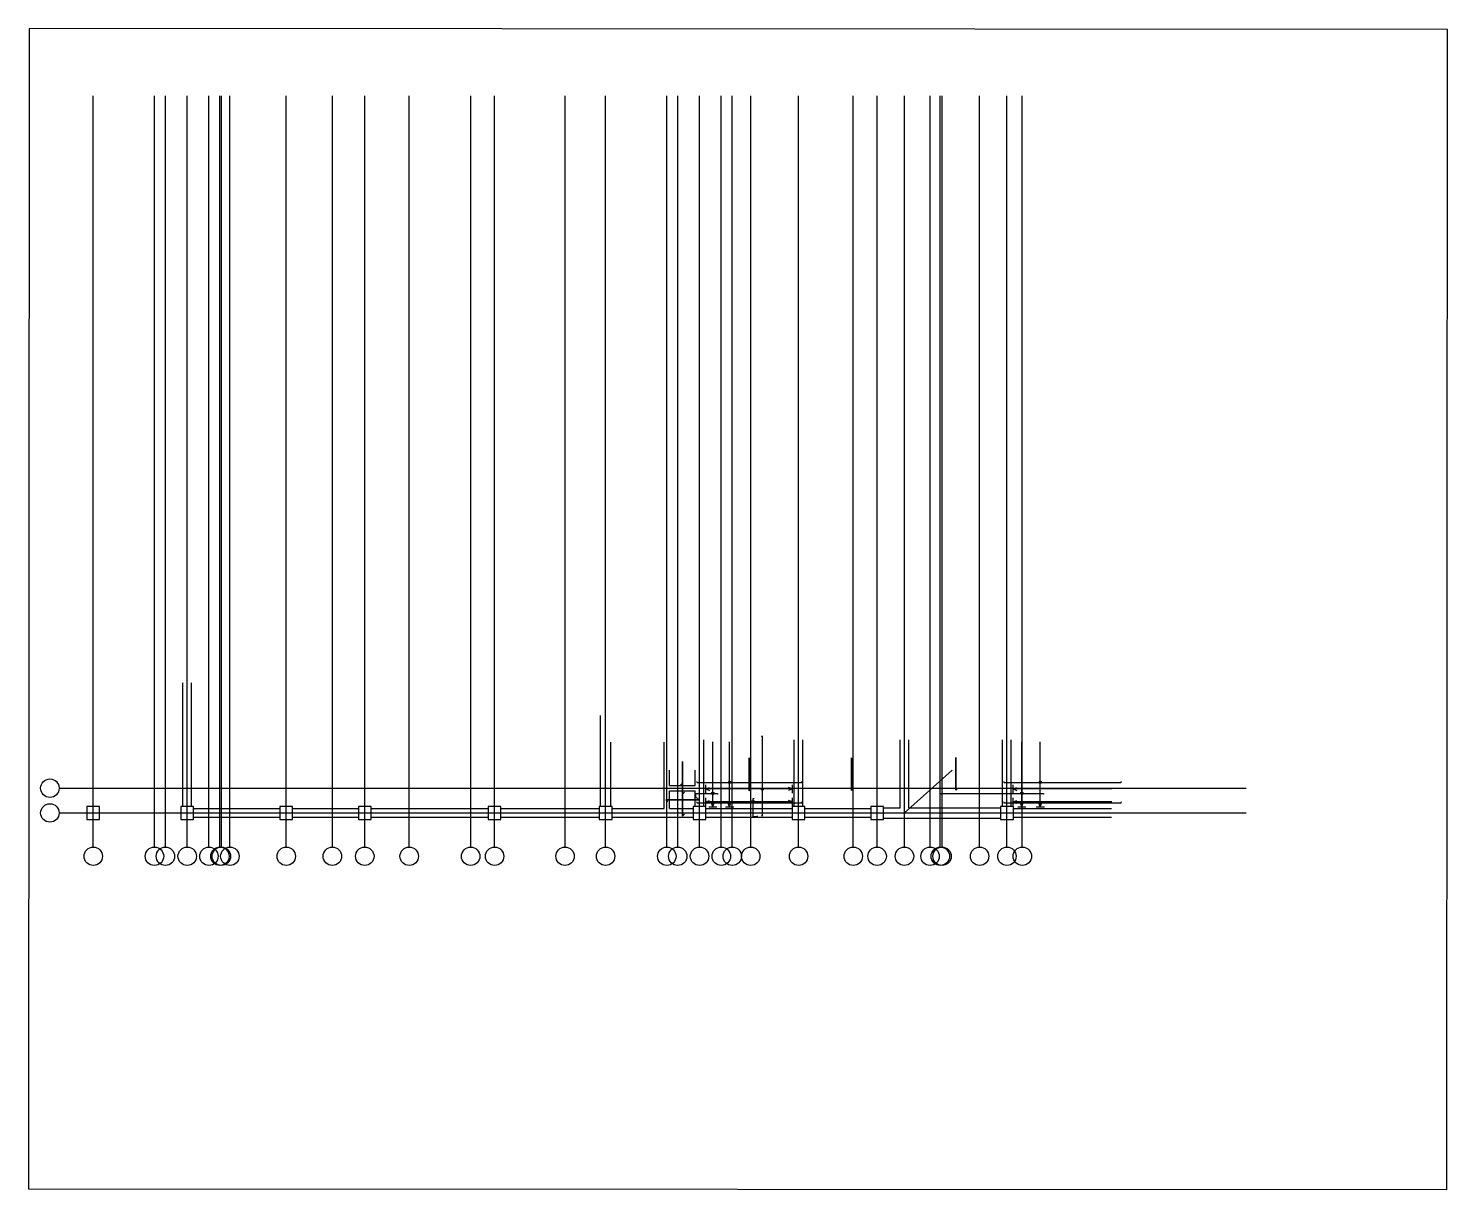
# Model space of a CAD drawing. Header units: metres. Extents: x 2922 to 86025, y -69710 to -1699.
import ezdxf

# ---------------------------------------------------------------- set-up
doc = ezdxf.new("R2010")
doc.units = ezdxf.units.M
for name, color, linetype in [('Axis Circle(Dir 1)', 7, 'Continuous'), ('Axis Circle(Dir 2)', 7, 'Continuous'), ('Axis Line(Dir 1)', 7, 'Continuous'), ('Axis Line(Dir 2)', 7, 'Continuous'), ('Beam Line', 7, 'Continuous'), ('Column Line', 7, 'Continuous'), ('Ghost Axis Line', 7, 'Continuous'), ('Rebar Label', 7, 'Continuous'), ('Rebar Line', 7, 'Continuous'), ('Rebar Span Line', 7, 'Continuous'), ('SheetView', 7, 'Continuous'), ('Slab Edge Line', 7, 'Continuous'), ('Top Rebar Line', 7, 'Continuous'), ('Top Rebar Span Line', 7, 'Continuous')]:
    doc.layers.add(name, color=color, linetype=linetype)

msp = doc.modelspace()

# ---------------------------------------------------------------- linework, layer by layer
at = {"layer": 'Axis Circle(Dir 1)', "transparency": 33554687}
for centre in [(4181, -46198), (4181, -47648)]:
    msp.add_circle(centre, 540, dxfattribs=at)
at = {"layer": 'Axis Circle(Dir 2)', "transparency": 33554687}
for centre in [(6721, -50188), (10306, -50188), (10946, -50188), (12221, -50188), (13496, -50188), (14136, -50188), (14221, -50188), (14721, -50188), (18021, -50188), (20721, -50188), (22621, -50188), (25221, -50188), (28821, -50188), (30221, -50188), (34347, -50188), (36721, -50188), (40306, -50188), (40946, -50188), (42221, -50188), (43496, -50188), (44136, -50188), (45221, -50188), (48021, -50188), (51221, -50188), (52621, -50188), (54221, -50188), (55721, -50188), (56321, -50188), (56421, -50188), (58621, -50188), (60221, -50188), (61121, -50188)]:
    msp.add_circle(centre, 540, dxfattribs=at)
at = {"layer": 'Axis Line(Dir 1)', "transparency": 33554687}
for points in [[(4721, -46198), (74221, -46198)], [(4721, -47648), (74221, -47648)]]:
    msp.add_lwpolyline(points, dxfattribs=at)
at = {"layer": 'Axis Line(Dir 2)', "transparency": 33554687}
for points in [[(6721, -49648), (6721, -5648)], [(10306, -49648), (10306, -5648)], [(10946, -49648), (10946, -5648)], [(12221, -49648), (12221, -5648)], [(13496, -49648), (13496, -5648)], [(14136, -49648), (14136, -5648)], [(14221, -49648), (14221, -5648)], [(14721, -49648), (14721, -5648)], [(18021, -49648), (18021, -5648)], [(20721, -49648), (20721, -5648)], [(22621, -49648), (22621, -5648)], [(25221, -49648), (25221, -5648)], [(28821, -49648), (28821, -5648)], [(30221, -49648), (30221, -5648)], [(34347, -49648), (34347, -5648)], [(36721, -49648), (36721, -5648)], [(40306, -49648), (40306, -5648)], [(40946, -49648), (40946, -5648)], [(42221, -49648), (42221, -5648)], [(43496, -49648), (43496, -5648)], [(44136, -49648), (44136, -5648)], [(45221, -49648), (45221, -5648)], [(48021, -49648), (48021, -5648)], [(51221, -49648), (51221, -5648)], [(52621, -49648), (52621, -5648)], [(54221, -49648), (54221, -5648)], [(55721, -49648), (55721, -5648)], [(56321, -49648), (56321, -5648)], [(56421, -49648), (56421, -5648)], [(58621, -49648), (58621, -5648)], [(60221, -49648), (60221, -5648)], [(61121, -49648), (61121, -5648)]]:
    msp.add_lwpolyline(points, dxfattribs=at)
at = {"layer": 'Beam Line', "linetype": 'Continuous', "transparency": 33554687}
for points in [[(11971, -47273), (11971, -40023)], [(12471, -47273), (12471, -40023)], [(36421, -47273), (36421, -41948)], [(40156, -47398), (40156, -43498)], [(12596, -47398), (17646, -47398)], [(12596, -47898), (17646, -47898)], [(18396, -47398), (22246, -47398)], [(18396, -47898), (22246, -47898)], [(22996, -47398), (29846, -47398)], [(22996, -47898), (29846, -47898)], [(30596, -47398), (36346, -47398)], [(30596, -47898), (36346, -47898)], [(37096, -47898), (41846, -47898)], [(42596, -47898), (47646, -47898)], [(48396, -47898), (52246, -47898)], [(52996, -47948), (59846, -47948)], [(60596, -47898), (66346, -47898)]]:
    msp.add_lwpolyline(points, dxfattribs=at)
at = {"layer": 'Beam Line', "transparency": 33554687}
for points in [[(37021, -47273), (37021, -43498)], [(42471, -47273), (42471, -43373)], [(47771, -47273), (47771, -43373)], [(48271, -47273), (48271, -43373)], [(53971, -47348), (53971, -43373)], [(54471, -47348), (54471, -43373)], [(59971, -47273), (59971, -43373)], [(60471, -47273), (60471, -43373)], [(40456, -46048), (40456, -45139)], [(41971, -46048), (41971, -45139)], [(40456, -46048), (41971, -46048)], [(40456, -46348), (41971, -46348)], [(40456, -47398), (40456, -46348)], [(41971, -47273), (41971, -46348)], [(52996, -47348), (53971, -47348)], [(54471, -47348), (59846, -47348)], [(37096, -47398), (40156, -47398)], [(40456, -47398), (41846, -47398)], [(42596, -47398), (47646, -47398)], [(48396, -47398), (52246, -47398)], [(60596, -47398), (66346, -47398)]]:
    msp.add_lwpolyline(points, dxfattribs=at)
at = {"layer": 'Column Line', "transparency": 33554687}
for points in [[(6346, -48023), (7096, -48023), (7096, -47273), (6346, -47273)], [(11846, -48023), (12596, -48023), (12596, -47273), (11846, -47273)], [(17646, -48023), (18396, -48023), (18396, -47273), (17646, -47273)], [(22246, -48023), (22996, -48023), (22996, -47273), (22246, -47273)], [(29846, -48023), (30596, -48023), (30596, -47273), (29846, -47273)], [(36346, -48023), (37096, -48023), (37096, -47273), (36346, -47273)], [(41846, -48023), (42596, -48023), (42596, -47273), (41846, -47273)], [(47646, -48023), (48396, -48023), (48396, -47273), (47646, -47273)], [(52246, -48023), (52996, -48023), (52996, -47273), (52246, -47273)], [(59846, -48023), (60596, -48023), (60596, -47273), (59846, -47273)]]:
    msp.add_lwpolyline(points, close=True, dxfattribs=at)
at = {"layer": 'Ghost Axis Line', "transparency": 33554687}
msp.add_lwpolyline([(54221, -47648), (57016, -45148)], dxfattribs=at)
at = {"layer": 'Rebar Label', "transparency": 33554687}
for centre in [(43001, -46507), (43980, -45857), (45903, -46246), (61096, -46507), (62176, -45857), (43980, -47051), (45359, -46995), (62176, -47051)]:
    msp.add_circle(centre, 72, dxfattribs=at)
at = {"layer": 'Rebar Line', "transparency": 33554687}
for points in [[(45853, -47788), (45868, -47806, 0.701473), (45903, -47794), (45903, -43177, 0.701473), (45868, -43165), (45853, -43183)], [(42081, -45807), (42063, -45822, 0.701473), (42075, -45857), (48190, -45857, 0.701473), (48203, -45822), (48184, -45807)], [(60058, -45807), (60040, -45822, 0.701473), (60052, -45857), (66890, -45857, 0.701473), (66903, -45822), (66884, -45807)], [(42081, -47001), (42063, -47016, 0.701473), (42075, -47051), (48190, -47051, 0.701473), (48203, -47016), (48184, -47001)], [(60058, -47001), (60040, -47016, 0.701473), (60052, -47051), (66890, -47051, 0.701473), (66903, -47016), (66884, -47001)]]:
    msp.add_lwpolyline(points, format="xyb", dxfattribs=at)
at = {"layer": 'Rebar Span Line', "transparency": 33554687}
for p, q in [((43980, -47288), (43980, -43483)), ((43980, -47288), (43980, -43483)), ((43980, -47288), (43980, -43483)), ((62176, -47288), (62176, -43483)), ((62176, -47288), (62176, -43483)), ((62176, -47288), (62176, -43483)), ((42581, -46486), (42581, -46006)), ((42581, -46246), (42807, -46164)), ((47661, -46246), (42581, -46246)), ((42581, -46246), (42807, -46328)), ((47661, -46246), (47436, -46164)), ((47661, -46246), (47436, -46328)), ((47661, -46486), (47661, -46006)), ((60581, -46486), (60581, -46006)), ((60581, -46246), (60807, -46164)), ((66361, -46246), (60581, -46246)), ((60581, -46246), (60807, -46328)), ((43740, -47288), (44220, -47288)), ((43740, -47288), (44220, -47288)), ((43740, -47288), (44220, -47288)), ((43980, -47288), (43898, -47062)), ((43980, -47288), (43898, -47062)), ((43980, -47288), (43898, -47062)), ((43980, -47288), (44062, -47062)), ((43980, -47288), (44062, -47062)), ((43980, -47288), (44062, -47062)), ((61936, -47288), (62416, -47288)), ((61936, -47288), (62416, -47288)), ((61936, -47288), (62416, -47288)), ((62176, -47288), (62094, -47062)), ((62176, -47288), (62094, -47062)), ((62176, -47288), (62094, -47062)), ((62176, -47288), (62258, -47062)), ((62176, -47288), (62258, -47062)), ((62176, -47288), (62258, -47062))]:
    msp.add_line(p, q, dxfattribs=at)
at = {"layer": 'SheetView', "transparency": 33554687}
msp.add_lwpolyline([(2968, -1699), (2922, -69654), (85979, -69710), (86025, -1755)], close=True, dxfattribs=at)
at = {"layer": 'Slab Edge Line', "transparency": 33554687}
for points in [[(41214, -46553), (41214, -44633)], [(45121, -46345), (45121, -44425)], [(51115, -46340), (51115, -44420)], [(57221, -46320), (57221, -44400)], [(41095, -46032), (41214, -45913)], [(41214, -47833), (41214, -45913)], [(41333, -46435), (41214, -46553)], [(45240, -46227), (45121, -46345)], [(51234, -46221), (51115, -46340)], [(57340, -46202), (57221, -46320)], [(40254, -46873), (42174, -46873)], [(40373, -46992), (40254, -46873)], [(42055, -46754), (42174, -46873)], [(41333, -47714), (41214, -47833)]]:
    msp.add_lwpolyline(points, close=True, dxfattribs=at)
at = {"layer": 'Top Rebar Line', "transparency": 33554687}
for points in [[(42046, -46722), (42031, -46740, -0.701473), (41996, -46728), (41996, -46527, -0.414214), (42016, -46507), (43262, -46507, -0.701473), (43275, -46542), (43256, -46557)], [(56396, -46557), (56378, -46542, -0.701473), (56390, -46507), (62342, -46507, -0.701473), (62355, -46542), (62336, -46557)], [(45574, -47823), (45592, -47838, -0.701473), (45580, -47873), (45379, -47873, -0.414214), (45359, -47853), (45359, -46813, -0.701473), (45394, -46801), (45409, -46819)]]:
    msp.add_lwpolyline(points, format="xyb", dxfattribs=at)
at = {"layer": 'Top Rebar Span Line', "transparency": 33554687}
for p, q in [((43001, -47288), (43001, -43483)), ((43001, -47288), (43001, -43483)), ((43001, -47288), (43001, -43483)), ((61096, -47288), (61096, -43483)), ((61096, -47288), (61096, -43483)), ((61096, -47288), (61096, -43483)), ((42581, -47235), (42581, -46755)), ((42581, -46995), (42807, -46913)), ((47661, -46995), (42581, -46995)), ((42581, -46995), (42807, -47078)), ((42761, -47288), (43241, -47288)), ((42761, -47288), (43241, -47288)), ((42761, -47288), (43241, -47288)), ((43001, -47288), (42919, -47062)), ((43001, -47288), (42919, -47062)), ((43001, -47288), (42919, -47062)), ((43001, -47288), (43083, -47062)), ((43001, -47288), (43083, -47062)), ((43001, -47288), (43083, -47062)), ((47661, -46995), (47436, -46913)), ((47661, -46995), (47436, -47078)), ((47661, -47235), (47661, -46755)), ((60581, -47235), (60581, -46755)), ((60581, -46995), (60807, -46913)), ((66361, -46995), (60581, -46995)), ((60581, -46995), (60807, -47078)), ((60856, -47288), (61336, -47288)), ((60856, -47288), (61336, -47288)), ((60856, -47288), (61336, -47288)), ((61096, -47288), (61014, -47062)), ((61096, -47288), (61014, -47062)), ((61096, -47288), (61014, -47062)), ((61096, -47288), (61178, -47062)), ((61096, -47288), (61178, -47062)), ((61096, -47288), (61178, -47062))]:
    msp.add_line(p, q, dxfattribs=at)

doc.saveas('drawing.dxf')
